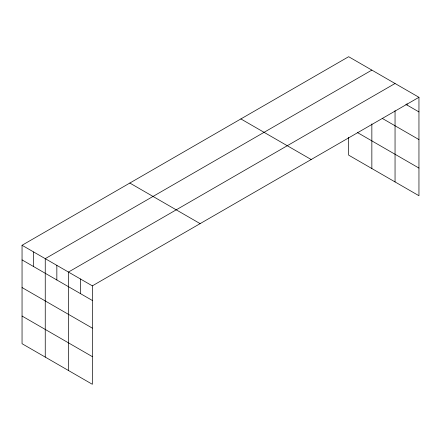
<?xml version="1.0" encoding="UTF-8"?>
<svg xmlns="http://www.w3.org/2000/svg" width="441" height="441" viewBox="0 0 441 441"><rect width="100%" height="100%" fill="white"/><g stroke="black" fill="none" stroke-linecap="round" stroke-linejoin="round"><path stroke-width="0.66" d="M418.95 97.296L92.345 285.856L92.345 384.293L22.05 343.704L22.05 245.273L348.655 56.707L418.95 97.296L418.95 195.727L348.655 155.144L348.655 137.366M371.851 70.102L45.247 258.663L45.247 357.1M395.048 83.498L68.449 272.058L68.449 370.49M405.863 104.363L418.95 111.92M382.292 118.414L418.95 139.577M357.353 132.509L418.95 168.071M240.874 118.932L311.17 159.521M129.83 183.048L200.126 223.631M22.05 245.273L92.345 285.856M22.05 259.898L92.345 300.481M22.05 287.554L92.345 328.137M22.05 316.048L92.345 356.637M406.999 103.69L406.999 105.019M395.048 110.63L395.048 181.929M371.851 123.915L371.851 168.534M80.394 278.96L80.394 293.585M56.845 265.361L56.845 279.985M33.648 251.971L33.648 266.596"/></g></svg>
